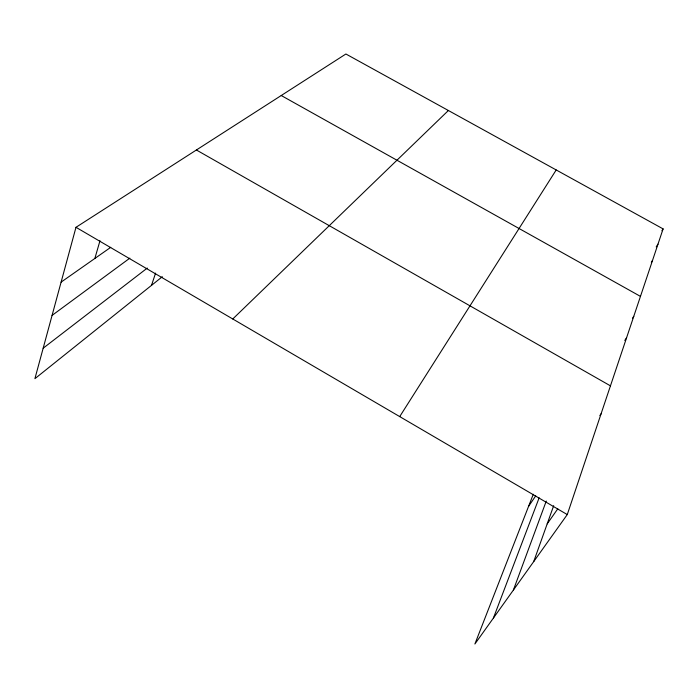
<?xml version="1.0" encoding="UTF-8"?>
<svg xmlns="http://www.w3.org/2000/svg" width="698" height="698" viewBox="0 0 698 698"><rect width="100%" height="100%" fill="white"/><g stroke="black" fill="none" stroke-linecap="round" stroke-linejoin="round"><path stroke-width="1.05" d="M533.281 494.271L474.893 644.001L567.273 514.574L663.1 228.892L345.903 53.999L75.986 227.304L34.9 378.682L162.32 276.713M94.858 258.461L99.98 240.749M151.51 285.369L155.575 273.101M533.708 561.593L553.68 505.701M513.396 590.054L546.264 501.051M493.416 618.044L539.144 497.822M399.71 416.601L556.21 169.954M661.922 230.724L663.1 228.892M656.207 246.9L657.978 244.169M651.339 262.256L652.517 260.433M632.571 318.131L633.775 316.325M624.78 340.458L626.586 337.753M528.561 506.382L535.698 495.885M599.861 415.58L601.074 413.809M547.18 523.893L557.789 508.816M232.766 318.977L448.386 110.511M43.171 348.206L147.278 268.076M52.071 315.409L129.845 258.147M61.11 282.123L110.746 247.319M281.242 95.521L640.459 296.388M196.4 149.991L610.453 385.846M75.986 227.304L567.273 514.574"/></g></svg>
